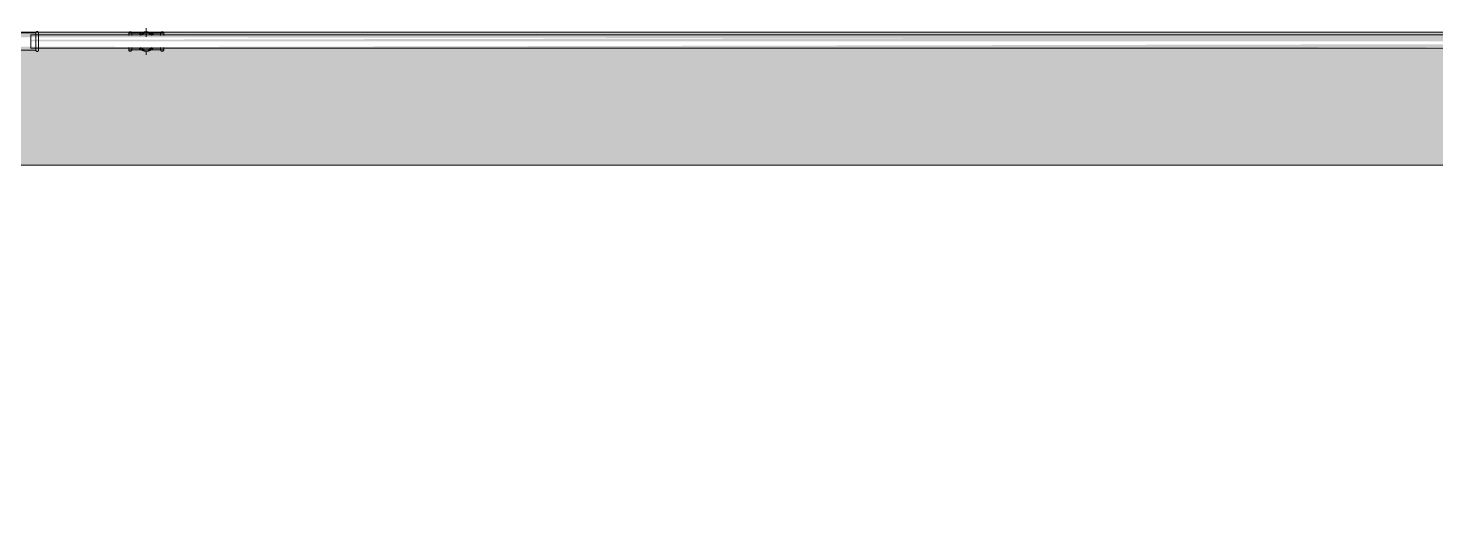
# Model space of a CAD drawing. Header units: metres. Extents: x 147 to 427, y -16 to 162.
# Drawn here: x 322.852 to 325.5, y 106.563 to 107.471 of the extents above; entities that cross this region are included whole.
import ezdxf

# ---------------------------------------------------------------- set-up
doc = ezdxf.new("R2010")
doc.units = ezdxf.units.M
doc.layers.add('1053_ARQ_BASE_MATADOURO_2_dwg', color=7, linetype='Continuous', lineweight=5, true_color=0x767676)
for name, color, linetype, lineweight in [('A-PISO', 7, 'Continuous', 5), ('A-WALL', 7, 'Continuous', 9), ('P-PIPE', 7, 'Continuous', 5), ('P-PIPE-CNTR', 7, 'Continuous', 5)]:
    doc.layers.add(name, color=color, linetype=linetype, lineweight=lineweight)

# ---------------------------------------------------------------- blocks, each defined once
blk = doc.blocks.new('AÇO_Luva - AÇO_Luva-4003606-TÉRREO 1_20 - Dependente 1')
at = {"layer": 'P-PIPE'}
for p, q in [((0.005, 0.0162), (0.034, 0.0162)), ((0.005, 0.0162), (0.005, -0.0162)), ((0.005, 0.0162), (0.005, 0.0115)), ((0.034, 0.0162), (0.034, -0.0162)), ((0.034, 0.0162), (0.034, 0.0115)), ((0.005, -0.0115), (0.005, -0.0162)), ((0.034, -0.0162), (0.005, -0.0162)), ((0.034, -0.0115), (0.034, -0.0162))]:
    blk.add_line(p, q, dxfattribs=at)
at = {"layer": 'P-PIPE', "flags": 128}
for points in [[(0.005, 0.0162), (0.005, 0.0163), (0.005, 0.0164), (0.005, 0.0165), (0.005, 0.0166), (0.005, 0.0167), (0.0049, 0.0168), (0.0049, 0.0169), (0.0049, 0.017), (0.0048, 0.0171), (0.0048, 0.0172), (0.0048, 0.0173), (0.0047, 0.0174), (0.0047, 0.0174), (0.0046, 0.0175), (0.0046, 0.0176), (0.0045, 0.0177), (0.0044, 0.0178), (0.0044, 0.0178), (0.0043, 0.0179), (0.0042, 0.018), (0.0042, 0.0181), (0.0041, 0.0181), (0.004, 0.0182), (0.0039, 0.0182), (0.0039, 0.0183), (0.0038, 0.0184), (0.0037, 0.0184), (0.0036, 0.0185), (0.0035, 0.0185), (0.0034, 0.0185), (0.0033, 0.0186), (0.0032, 0.0186), (0.0031, 0.0186), (0.003, 0.0186), (0.0029, 0.0187), (0.0028, 0.0187), (0.0027, 0.0187), (0.0026, 0.0187), (0.0025, 0.0187), (0.0024, 0.0187), (0.0023, 0.0187), (0.0022, 0.0187), (0.0021, 0.0187), (0.002, 0.0187), (0.0019, 0.0186), (0.0018, 0.0186), (0.0017, 0.0186), (0.0016, 0.0185), (0.0016, 0.0185), (0.0015, 0.0185), (0.0014, 0.0184), (0.0013, 0.0184), (0.0012, 0.0183), (0.0011, 0.0183), (0.001, 0.0182), (0.0009, 0.0182), (0.0009, 0.0181), (0.0008, 0.018), (0.0007, 0.018), (0.0007, 0.0179), (0.0006, 0.0178), (0.0005, 0.0177), (0.0005, 0.0177), (0.0004, 0.0176), (0.0004, 0.0175), (0.0003, 0.0174), (0.0003, 0.0173), (0.0002, 0.0172), (0.0002, 0.0171), (0.0001, 0.017), (0.0001, 0.0169), (0.0001, 0.0168), (0.0001, 0.0167), (0, 0.0167), (0, 0.0166), (0, 0.0165), (0, 0.0164), (0, 0.0163), (0, 0.0162)], [(0, -0.0162), (0, -0.0161), (0, -0.0161), (0, -0.016), (0, -0.0159), (0, -0.0157), (0, -0.0156), (0, -0.0154), (0, -0.0152), (0, -0.0149), (0, -0.0147), (0, -0.0144), (0, -0.0141), (0, -0.0137), (0, -0.0134), (0, -0.013), (0, -0.0126), (0, -0.0122), (0, -0.0117), (0, -0.0113), (0, -0.0108), (0, -0.0103), (0, -0.0098), (0, -0.0093), (0, -0.0088), (0, -0.0082), (0, -0.0076), (0, -0.0071), (0, -0.0065), (0, -0.0059), (0, -0.0053), (0, -0.0046), (0, -0.004), (0, -0.0034), (0, -0.0028), (0, -0.0021), (0, -0.0015), (0, -0.0008), (0, -0.0002), (0, 0.0005), (0, 0.0011), (0, 0.0018), (0, 0.0024), (0, 0.003), (0, 0.0037), (0, 0.0043), (0, 0.0049), (0, 0.0055), (0, 0.0061), (0, 0.0067), (0, 0.0073), (0, 0.0079), (0, 0.0085), (0, 0.009), (0, 0.0095), (0, 0.01), (0, 0.0105), (0, 0.011), (0, 0.0115), (0, 0.0119), (0, 0.0124), (0, 0.0128), (0, 0.0132), (0, 0.0135), (0, 0.0139), (0, 0.0142), (0, 0.0145), (0, 0.0148), (0, 0.015), (0, 0.0153), (0, 0.0155), (0, 0.0156), (0, 0.0158), (0, 0.0159), (0, 0.016), (0, 0.0161), (0, 0.0162), (0, 0.0162)], [(0, 0.0162), (0, 0.0161), (0, 0.0161), (0, 0.016), (0, 0.0159), (0, 0.0157), (0, 0.0156), (0, 0.0154), (0, 0.0152), (0, 0.0149), (0, 0.0147), (0, 0.0144), (0, 0.0141), (0, 0.0137), (0, 0.0134), (0, 0.013), (0, 0.0126), (0, 0.0122)], [(0.005, 0.0162), (0.005, 0.0161), (0.005, 0.0161), (0.005, 0.016), (0.005, 0.0159), (0.005, 0.0157), (0.005, 0.0156), (0.005, 0.0154), (0.005, 0.0152), (0.005, 0.0149), (0.005, 0.0147), (0.005, 0.0144), (0.005, 0.0141), (0.005, 0.0137), (0.005, 0.0134), (0.005, 0.013), (0.005, 0.0126), (0.005, 0.0122), (0.005, 0.0117), (0.005, 0.0113), (0.005, 0.0108), (0.005, 0.0103), (0.005, 0.0098), (0.005, 0.0093), (0.005, 0.0088), (0.005, 0.0082), (0.005, 0.0076), (0.005, 0.0071), (0.005, 0.0065), (0.005, 0.0059), (0.005, 0.0053), (0.005, 0.0046), (0.005, 0.004), (0.005, 0.0034), (0.005, 0.0028), (0.005, 0.0021), (0.005, 0.0015), (0.005, 0.0008), (0.005, 0.0002), (0.005, -0.0005), (0.005, -0.0011), (0.005, -0.0018), (0.005, -0.0024), (0.005, -0.003), (0.005, -0.0037), (0.005, -0.0043), (0.005, -0.0049), (0.005, -0.0055), (0.005, -0.0061), (0.005, -0.0067), (0.005, -0.0073), (0.005, -0.0079), (0.005, -0.0085), (0.005, -0.009), (0.005, -0.0095), (0.005, -0.01), (0.005, -0.0105), (0.005, -0.011), (0.005, -0.0115), (0.005, -0.0119), (0.005, -0.0124), (0.005, -0.0128), (0.005, -0.0132), (0.005, -0.0135), (0.005, -0.0139), (0.005, -0.0142), (0.005, -0.0145), (0.005, -0.0148), (0.005, -0.015), (0.005, -0.0153), (0.005, -0.0155), (0.005, -0.0156), (0.005, -0.0158), (0.005, -0.0159), (0.005, -0.016), (0.005, -0.0161), (0.005, -0.0162), (0.005, -0.0162)], [(0.005, 0.0124), (0.005, 0.0128), (0.005, 0.0132), (0.005, 0.0135), (0.005, 0.0139), (0.005, 0.0142), (0.005, 0.0145), (0.005, 0.0148), (0.005, 0.015), (0.005, 0.0153), (0.005, 0.0155), (0.005, 0.0156), (0.005, 0.0158), (0.005, 0.0159), (0.005, 0.016), (0.005, 0.0161), (0.005, 0.0162), (0.005, 0.0162)], [(0.039, 0.0162), (0.039, 0.0163), (0.039, 0.0164), (0.039, 0.0165), (0.039, 0.0166), (0.039, 0.0167), (0.0389, 0.0168), (0.0389, 0.0169), (0.0389, 0.017), (0.0388, 0.0171), (0.0388, 0.0172), (0.0388, 0.0173), (0.0387, 0.0174), (0.0387, 0.0174), (0.0386, 0.0175), (0.0386, 0.0176), (0.0385, 0.0177), (0.0384, 0.0178), (0.0384, 0.0178), (0.0383, 0.0179), (0.0382, 0.018), (0.0382, 0.0181), (0.0381, 0.0181), (0.038, 0.0182), (0.0379, 0.0182), (0.0379, 0.0183), (0.0378, 0.0184), (0.0377, 0.0184), (0.0376, 0.0185), (0.0375, 0.0185), (0.0374, 0.0185), (0.0373, 0.0186), (0.0372, 0.0186), (0.0371, 0.0186), (0.037, 0.0186), (0.0369, 0.0187), (0.0368, 0.0187), (0.0367, 0.0187), (0.0366, 0.0187), (0.0365, 0.0187), (0.0364, 0.0187), (0.0363, 0.0187), (0.0362, 0.0187), (0.0361, 0.0187), (0.036, 0.0187), (0.0359, 0.0186), (0.0358, 0.0186), (0.0357, 0.0186), (0.0356, 0.0185), (0.0356, 0.0185), (0.0355, 0.0185), (0.0354, 0.0184), (0.0353, 0.0184), (0.0352, 0.0183), (0.0351, 0.0183), (0.035, 0.0182), (0.0349, 0.0182), (0.0349, 0.0181), (0.0348, 0.018), (0.0347, 0.018), (0.0347, 0.0179), (0.0346, 0.0178), (0.0345, 0.0177), (0.0345, 0.0177), (0.0344, 0.0176), (0.0344, 0.0175), (0.0343, 0.0174), (0.0343, 0.0173), (0.0342, 0.0172), (0.0342, 0.0171), (0.0341, 0.017), (0.0341, 0.0169), (0.0341, 0.0168), (0.0341, 0.0167), (0.034, 0.0167), (0.034, 0.0166), (0.034, 0.0165), (0.034, 0.0164), (0.034, 0.0163), (0.034, 0.0162)], [(0.034, -0.0162), (0.034, -0.0161), (0.034, -0.0161), (0.034, -0.016), (0.034, -0.0159), (0.034, -0.0157), (0.034, -0.0156), (0.034, -0.0154), (0.034, -0.0152), (0.034, -0.0149), (0.034, -0.0147), (0.034, -0.0144), (0.034, -0.0141), (0.034, -0.0137), (0.034, -0.0134), (0.034, -0.013), (0.034, -0.0126), (0.034, -0.0122), (0.034, -0.0117), (0.034, -0.0113), (0.034, -0.0108), (0.034, -0.0103), (0.034, -0.0098), (0.034, -0.0093), (0.034, -0.0088), (0.034, -0.0082), (0.034, -0.0076), (0.034, -0.0071), (0.034, -0.0065), (0.034, -0.0059), (0.034, -0.0053), (0.034, -0.0046), (0.034, -0.004), (0.034, -0.0034), (0.034, -0.0028), (0.034, -0.0021), (0.034, -0.0015), (0.034, -0.0008), (0.034, -0.0002), (0.034, 0.0005), (0.034, 0.0011), (0.034, 0.0018), (0.034, 0.0024), (0.034, 0.003), (0.034, 0.0037), (0.034, 0.0043), (0.034, 0.0049), (0.034, 0.0055), (0.034, 0.0061), (0.034, 0.0067), (0.034, 0.0073), (0.034, 0.0079), (0.034, 0.0085), (0.034, 0.009), (0.034, 0.0095), (0.034, 0.01), (0.034, 0.0105), (0.034, 0.011), (0.034, 0.0115), (0.034, 0.0119), (0.034, 0.0124), (0.034, 0.0128), (0.034, 0.0132), (0.034, 0.0135), (0.034, 0.0139), (0.034, 0.0142), (0.034, 0.0145), (0.034, 0.0148), (0.034, 0.015), (0.034, 0.0153), (0.034, 0.0155), (0.034, 0.0156), (0.034, 0.0158), (0.034, 0.0159), (0.034, 0.016), (0.034, 0.0161), (0.034, 0.0162), (0.034, 0.0162)], [(0.034, 0.0162), (0.034, 0.0161), (0.034, 0.0161), (0.034, 0.016), (0.034, 0.0159), (0.034, 0.0157), (0.034, 0.0156), (0.034, 0.0154), (0.034, 0.0152), (0.034, 0.0149), (0.034, 0.0147), (0.034, 0.0144), (0.034, 0.0141), (0.034, 0.0137), (0.034, 0.0134), (0.034, 0.013), (0.034, 0.0126), (0.034, 0.0122)], [(0.039, 0.0162), (0.039, 0.0161), (0.039, 0.0161), (0.039, 0.016), (0.039, 0.0159), (0.039, 0.0157), (0.039, 0.0156), (0.039, 0.0154), (0.039, 0.0152), (0.039, 0.0149), (0.039, 0.0147), (0.039, 0.0144), (0.039, 0.0141), (0.039, 0.0137), (0.039, 0.0134), (0.039, 0.013), (0.039, 0.0126), (0.039, 0.0122), (0.039, 0.0117), (0.039, 0.0113), (0.039, 0.0108), (0.039, 0.0103), (0.039, 0.0098), (0.039, 0.0093), (0.039, 0.0088), (0.039, 0.0082), (0.039, 0.0076), (0.039, 0.0071), (0.039, 0.0065), (0.039, 0.0059), (0.039, 0.0053), (0.039, 0.0046), (0.039, 0.004), (0.039, 0.0034), (0.039, 0.0028), (0.039, 0.0021), (0.039, 0.0015), (0.039, 0.0008), (0.039, 0.0002), (0.039, -0.0005), (0.039, -0.0011), (0.039, -0.0018), (0.039, -0.0024), (0.039, -0.003), (0.039, -0.0037), (0.039, -0.0043), (0.039, -0.0049), (0.039, -0.0055), (0.039, -0.0061), (0.039, -0.0067), (0.039, -0.0073), (0.039, -0.0079), (0.039, -0.0085), (0.039, -0.009), (0.039, -0.0095), (0.039, -0.01), (0.039, -0.0105), (0.039, -0.011), (0.039, -0.0115), (0.039, -0.0119), (0.039, -0.0124), (0.039, -0.0128), (0.039, -0.0132), (0.039, -0.0135), (0.039, -0.0139), (0.039, -0.0142), (0.039, -0.0145), (0.039, -0.0148), (0.039, -0.015), (0.039, -0.0153), (0.039, -0.0155), (0.039, -0.0156), (0.039, -0.0158), (0.039, -0.0159), (0.039, -0.016), (0.039, -0.0161), (0.039, -0.0162), (0.039, -0.0162)], [(0.039, 0.0124), (0.039, 0.0128), (0.039, 0.0132), (0.039, 0.0135), (0.039, 0.0139), (0.039, 0.0142), (0.039, 0.0145), (0.039, 0.0148), (0.039, 0.015), (0.039, 0.0153), (0.039, 0.0155), (0.039, 0.0156), (0.039, 0.0158), (0.039, 0.0159), (0.039, 0.016), (0.039, 0.0161), (0.039, 0.0162), (0.039, 0.0162)], [(0, -0.0124), (0, -0.0128), (0, -0.0132), (0, -0.0135), (0, -0.0139), (0, -0.0142), (0, -0.0145), (0, -0.0148), (0, -0.015), (0, -0.0153), (0, -0.0155), (0, -0.0156), (0, -0.0158), (0, -0.0159), (0, -0.016), (0, -0.0161), (0, -0.0162), (0, -0.0162)], [(0, -0.0162), (0, -0.0163), (0, -0.0164), (0, -0.0165), (0, -0.0166), (0, -0.0167), (0.0001, -0.0168), (0.0001, -0.0169), (0.0001, -0.017), (0.0002, -0.0171), (0.0002, -0.0172), (0.0002, -0.0173), (0.0003, -0.0174), (0.0003, -0.0174), (0.0004, -0.0175), (0.0004, -0.0176), (0.0005, -0.0177), (0.0006, -0.0178), (0.0006, -0.0178), (0.0007, -0.0179), (0.0008, -0.018), (0.0008, -0.0181), (0.0009, -0.0181), (0.001, -0.0182), (0.0011, -0.0182), (0.0011, -0.0183), (0.0012, -0.0184), (0.0013, -0.0184), (0.0014, -0.0185), (0.0015, -0.0185), (0.0016, -0.0185), (0.0017, -0.0186), (0.0018, -0.0186), (0.0019, -0.0186), (0.002, -0.0186), (0.0021, -0.0187), (0.0022, -0.0187), (0.0023, -0.0187), (0.0024, -0.0187), (0.0025, -0.0187), (0.0026, -0.0187), (0.0027, -0.0187), (0.0028, -0.0187), (0.0029, -0.0187), (0.003, -0.0187), (0.0031, -0.0186), (0.0032, -0.0186), (0.0033, -0.0186), (0.0034, -0.0185), (0.0034, -0.0185), (0.0035, -0.0185), (0.0036, -0.0184), (0.0037, -0.0184), (0.0038, -0.0183), (0.0039, -0.0183), (0.004, -0.0182), (0.0041, -0.0182), (0.0041, -0.0181), (0.0042, -0.018), (0.0043, -0.018), (0.0043, -0.0179), (0.0044, -0.0178), (0.0045, -0.0177), (0.0045, -0.0177), (0.0046, -0.0176), (0.0046, -0.0175), (0.0047, -0.0174), (0.0047, -0.0173), (0.0048, -0.0172), (0.0048, -0.0171), (0.0049, -0.017), (0.0049, -0.0169), (0.0049, -0.0168), (0.0049, -0.0167), (0.005, -0.0167), (0.005, -0.0166), (0.005, -0.0165), (0.005, -0.0164), (0.005, -0.0163), (0.005, -0.0162)], [(0.005, -0.0162), (0.005, -0.0161), (0.005, -0.0161), (0.005, -0.016), (0.005, -0.0159), (0.005, -0.0157), (0.005, -0.0156), (0.005, -0.0154), (0.005, -0.0152), (0.005, -0.0149), (0.005, -0.0147), (0.005, -0.0144), (0.005, -0.0141), (0.005, -0.0137), (0.005, -0.0134), (0.005, -0.013), (0.005, -0.0126), (0.005, -0.0122)], [(0.034, -0.0124), (0.034, -0.0128), (0.034, -0.0132), (0.034, -0.0135), (0.034, -0.0139), (0.034, -0.0142), (0.034, -0.0145), (0.034, -0.0148), (0.034, -0.015), (0.034, -0.0153), (0.034, -0.0155), (0.034, -0.0156), (0.034, -0.0158), (0.034, -0.0159), (0.034, -0.016), (0.034, -0.0161), (0.034, -0.0162), (0.034, -0.0162)], [(0.034, -0.0162), (0.034, -0.0163), (0.034, -0.0164), (0.034, -0.0165), (0.034, -0.0166), (0.034, -0.0167), (0.0341, -0.0168), (0.0341, -0.0169), (0.0341, -0.017), (0.0342, -0.0171), (0.0342, -0.0172), (0.0342, -0.0173), (0.0343, -0.0174), (0.0343, -0.0174), (0.0344, -0.0175), (0.0344, -0.0176), (0.0345, -0.0177), (0.0346, -0.0178), (0.0346, -0.0178), (0.0347, -0.0179), (0.0348, -0.018), (0.0348, -0.0181), (0.0349, -0.0181), (0.035, -0.0182), (0.0351, -0.0182), (0.0351, -0.0183), (0.0352, -0.0184), (0.0353, -0.0184), (0.0354, -0.0185), (0.0355, -0.0185), (0.0356, -0.0185), (0.0357, -0.0186), (0.0358, -0.0186), (0.0359, -0.0186), (0.036, -0.0186), (0.0361, -0.0187), (0.0362, -0.0187), (0.0363, -0.0187), (0.0364, -0.0187), (0.0365, -0.0187), (0.0366, -0.0187), (0.0367, -0.0187), (0.0368, -0.0187), (0.0369, -0.0187), (0.037, -0.0187), (0.0371, -0.0186), (0.0372, -0.0186), (0.0373, -0.0186), (0.0374, -0.0185), (0.0374, -0.0185), (0.0375, -0.0185), (0.0376, -0.0184), (0.0377, -0.0184), (0.0378, -0.0183), (0.0379, -0.0183), (0.038, -0.0182), (0.0381, -0.0182), (0.0381, -0.0181), (0.0382, -0.018), (0.0383, -0.018), (0.0383, -0.0179), (0.0384, -0.0178), (0.0385, -0.0177), (0.0385, -0.0177), (0.0386, -0.0176), (0.0386, -0.0175), (0.0387, -0.0174), (0.0387, -0.0173), (0.0388, -0.0172), (0.0388, -0.0171), (0.0389, -0.017), (0.0389, -0.0169), (0.0389, -0.0168), (0.0389, -0.0167), (0.039, -0.0167), (0.039, -0.0166), (0.039, -0.0165), (0.039, -0.0164), (0.039, -0.0163), (0.039, -0.0162)], [(0.039, -0.0162), (0.039, -0.0161), (0.039, -0.0161), (0.039, -0.016), (0.039, -0.0159), (0.039, -0.0157), (0.039, -0.0156), (0.039, -0.0154), (0.039, -0.0152), (0.039, -0.0149), (0.039, -0.0147), (0.039, -0.0144), (0.039, -0.0141), (0.039, -0.0137), (0.039, -0.0134), (0.039, -0.013), (0.039, -0.0126), (0.039, -0.0122)]]:
    blk.add_lwpolyline(points, dxfattribs=at)
blk = doc.blocks.new('1053_ARQ_BASE_MATADOURO_2_dwg-3637054-TÉRREO 1_20 - Dependente 1')
at = {"layer": 'A-PISO', "color": 253, "true_color": 0xaaaaaa, "flags": 128}
blk.add_lwpolyline([(127.1431, 71.0282), (127.1431, 74.0282), (139.8841, 74.0282), (159.5394, 74.0282), (159.5394, 74.2782), (139.8841, 74.2782), (127.1431, 74.2782)], dxfattribs=at)

msp = doc.modelspace()

# ---------------------------------------------------------------- hatches: boundary and pattern name
at = {"layer": 'A-WALL', "true_color": 0xffd4aa, "transparency": 33554483}
h = msp.add_hatch(color=41, dxfattribs=at)
h.paths.add_polyline_path([(308.2761, 107.2142), (327.9314, 107.2142), (327.9314, 107.4642), (308.2761, 107.4642)])
h.paths.add_polyline_path([(327.8954, 107.4297), (327.8816, 107.4527), (327.9018, 107.4553), (327.8953, 107.434)])
h.paths.add_polyline_path([(312.6415, 107.434), (310.1075, 107.4432), (310.1075, 107.459), (312.6415, 107.4497), (312.6415, 107.4344)])
h.paths.add_polyline_path([(324.8865, 107.434), (317.8933, 107.4432), (317.894, 107.459), (327.8719, 107.4497), (327.8719, 107.434), (325.5252, 107.434)])
h.paths.add_polyline_path([(312.7075, 107.434), (312.7075, 107.459), (315.2415, 107.4497), (315.2415, 107.434), (312.7525, 107.434)])
h.paths.add_polyline_path([(315.3075, 107.434), (315.3075, 107.459), (317.855, 107.4497), (317.855, 107.434), (316.5843, 107.434)])
h.paths.add_polyline_path([(309.5594, 107.434), (308.7539, 107.4432), (308.7539, 107.459), (310.0415, 107.4497), (310.0415, 107.434)])
at = {"layer": 'P-PIPE', "true_color": 0xc0c0c0}
for points in [[(327.8719, 107.4465), (327.8719, 107.459), (322.8574, 107.4497), (322.8574, 107.4465), (327.4411, 107.4465)], [(324.8865, 107.434), (327.8719, 107.4432), (327.8719, 107.4465), (322.8574, 107.4357), (322.8574, 107.434), (324.2479, 107.434)]]:
    msp.add_hatch(color=9, dxfattribs=at).paths.add_polyline_path(points)

# ---------------------------------------------------------------- linework, layer by layer
at = {"layer": 'A-WALL', "color": 253, "true_color": 0xaaaaaa}
for p, q in [((327.9314, 107.4642), (308.2761, 107.4642)), ((308.2761, 107.2142), (327.9314, 107.2142))]:
    msp.add_line(p, q, dxfattribs=at)
at = {"layer": 'P-PIPE'}
for p, q in [((327.8719, 107.459), (322.8574, 107.459)), ((322.8574, 107.459), (322.8574, 107.434)), ((323.1075, 107.4622), (323.0415, 107.4622)), ((323.0415, 107.4622), (323.0415, 107.4601)), ((323.0415, 107.4622), (323.0415, 107.4576)), ((323.1075, 107.4622), (323.0415, 107.4622)), ((323.0415, 107.4622), (323.0415, 107.4601)), ((323.0415, 107.4622), (323.0415, 107.4576)), ((323.045, 107.4647), (323.044, 107.4647)), ((323.045, 107.4647), (323.044, 107.4647)), ((323.0475, 107.4622), (323.0475, 107.4576)), ((323.0475, 107.4622), (323.0475, 107.4576)), ((323.1015, 107.4576), (323.1015, 107.4622)), ((323.1015, 107.4576), (323.1015, 107.4622)), ((323.105, 107.4647), (323.104, 107.4647)), ((323.105, 107.4647), (323.104, 107.4647)), ((323.1075, 107.4601), (323.1075, 107.4622)), ((323.1075, 107.4576), (323.1075, 107.4622)), ((323.1075, 107.4601), (323.1075, 107.4622)), ((323.1075, 107.4576), (323.1075, 107.4622)), ((322.8574, 107.434), (327.8719, 107.434)), ((323.0415, 107.4354), (323.0415, 107.4308)), ((323.0415, 107.4354), (323.0415, 107.4308)), ((323.0415, 107.4329), (323.0415, 107.4308)), ((323.0415, 107.4329), (323.0415, 107.4308)), ((323.0415, 107.4308), (323.1075, 107.4308)), ((323.0415, 107.4308), (323.1075, 107.4308)), ((323.0475, 107.4354), (323.0475, 107.4308)), ((323.0475, 107.4354), (323.0475, 107.4308)), ((323.1015, 107.4308), (323.1015, 107.4354)), ((323.1015, 107.4308), (323.1015, 107.4354)), ((323.1075, 107.4308), (323.1075, 107.4354)), ((323.1075, 107.4308), (323.1075, 107.4354)), ((323.1075, 107.4308), (323.1075, 107.4329)), ((323.1075, 107.4308), (323.1075, 107.4329)), ((323.044, 107.4283), (323.045, 107.4283)), ((323.044, 107.4283), (323.045, 107.4283)), ((323.104, 107.4283), (323.105, 107.4283)), ((323.104, 107.4283), (323.105, 107.4283))]:
    msp.add_line(p, q, dxfattribs=at)
at = {"layer": 'P-PIPE', "flags": 128}
for points in [[(323.0415, 107.4622), (323.0415, 107.4623), (323.0415, 107.4624), (323.0415, 107.4625), (323.0415, 107.4626), (323.0415, 107.4627), (323.0415, 107.4628), (323.0416, 107.4629), (323.0416, 107.463), (323.0416, 107.4631), (323.0417, 107.4632), (323.0417, 107.4632), (323.0418, 107.4633), (323.0418, 107.4634), (323.0419, 107.4635), (323.0419, 107.4636), (323.042, 107.4637), (323.042, 107.4638), (323.0421, 107.4638), (323.0422, 107.4639), (323.0422, 107.464), (323.0423, 107.464), (323.0424, 107.4641), (323.0425, 107.4642), (323.0425, 107.4642), (323.0426, 107.4643), (323.0427, 107.4643), (323.0428, 107.4644), (323.0429, 107.4644), (323.043, 107.4645), (323.0431, 107.4645), (323.0432, 107.4645), (323.0433, 107.4646), (323.0434, 107.4646), (323.0435, 107.4646), (323.0436, 107.4646), (323.0437, 107.4647), (323.0438, 107.4647), (323.0439, 107.4647), (323.044, 107.4647), (323.044, 107.4647)], [(323.0415, 107.4622), (323.0415, 107.4623), (323.0415, 107.4624), (323.0415, 107.4625), (323.0415, 107.4626), (323.0415, 107.4627), (323.0415, 107.4628), (323.0416, 107.4629), (323.0416, 107.463), (323.0416, 107.4631), (323.0417, 107.4632), (323.0417, 107.4632), (323.0418, 107.4633), (323.0418, 107.4634), (323.0419, 107.4635), (323.0419, 107.4636), (323.042, 107.4637), (323.042, 107.4638), (323.0421, 107.4638), (323.0422, 107.4639), (323.0422, 107.464), (323.0423, 107.464), (323.0424, 107.4641), (323.0425, 107.4642), (323.0425, 107.4642), (323.0426, 107.4643), (323.0427, 107.4643), (323.0428, 107.4644), (323.0429, 107.4644), (323.043, 107.4645), (323.0431, 107.4645), (323.0432, 107.4645), (323.0433, 107.4646), (323.0434, 107.4646), (323.0435, 107.4646), (323.0436, 107.4646), (323.0437, 107.4647), (323.0438, 107.4647), (323.0439, 107.4647), (323.044, 107.4647), (323.044, 107.4647)], [(323.0415, 107.459), (323.0415, 107.4593), (323.0415, 107.4597), (323.0415, 107.46), (323.0415, 107.4603), (323.0415, 107.4606), (323.0415, 107.4609), (323.0415, 107.4611), (323.0415, 107.4613), (323.0415, 107.4615), (323.0415, 107.4617), (323.0415, 107.4618), (323.0415, 107.462), (323.0415, 107.4621), (323.0415, 107.4621), (323.0415, 107.4622)], [(323.0415, 107.4622), (323.0415, 107.4621), (323.0415, 107.4621), (323.0415, 107.462), (323.0415, 107.4619), (323.0415, 107.4617), (323.0415, 107.4616), (323.0415, 107.4614), (323.0415, 107.4612), (323.0415, 107.4609), (323.0415, 107.4607), (323.0415, 107.4604), (323.0415, 107.4601), (323.0415, 107.4598), (323.0415, 107.4594), (323.0415, 107.4591)], [(323.0415, 107.459), (323.0415, 107.4593), (323.0415, 107.4597), (323.0415, 107.46), (323.0415, 107.4603), (323.0415, 107.4606), (323.0415, 107.4609), (323.0415, 107.4611), (323.0415, 107.4613), (323.0415, 107.4615), (323.0415, 107.4617), (323.0415, 107.4618), (323.0415, 107.462), (323.0415, 107.4621), (323.0415, 107.4621), (323.0415, 107.4622)], [(323.0415, 107.4622), (323.0415, 107.4621), (323.0415, 107.4621), (323.0415, 107.462), (323.0415, 107.4619), (323.0415, 107.4617), (323.0415, 107.4616), (323.0415, 107.4614), (323.0415, 107.4612), (323.0415, 107.4609), (323.0415, 107.4607), (323.0415, 107.4604), (323.0415, 107.4601), (323.0415, 107.4598), (323.0415, 107.4594), (323.0415, 107.4591)], [(323.045, 107.4647), (323.0451, 107.4647), (323.0452, 107.4647), (323.0453, 107.4647), (323.0454, 107.4647), (323.0455, 107.4646), (323.0456, 107.4646), (323.0457, 107.4646), (323.0458, 107.4646), (323.0459, 107.4645), (323.046, 107.4645), (323.046, 107.4644), (323.0461, 107.4644), (323.0462, 107.4644), (323.0463, 107.4643), (323.0464, 107.4642), (323.0465, 107.4642), (323.0465, 107.4641), (323.0466, 107.4641), (323.0467, 107.464), (323.0468, 107.4639), (323.0468, 107.4639), (323.0469, 107.4638), (323.047, 107.4637), (323.047, 107.4636), (323.0471, 107.4635), (323.0471, 107.4634), (323.0472, 107.4634), (323.0472, 107.4633), (323.0473, 107.4632), (323.0473, 107.4631), (323.0473, 107.463), (323.0474, 107.4629), (323.0474, 107.4628), (323.0474, 107.4627), (323.0474, 107.4626), (323.0475, 107.4625), (323.0475, 107.4624), (323.0475, 107.4623), (323.0475, 107.4622), (323.0475, 107.4622)], [(323.045, 107.4647), (323.0451, 107.4647), (323.0452, 107.4647), (323.0453, 107.4647), (323.0454, 107.4647), (323.0455, 107.4646), (323.0456, 107.4646), (323.0457, 107.4646), (323.0458, 107.4646), (323.0459, 107.4645), (323.046, 107.4645), (323.046, 107.4644), (323.0461, 107.4644), (323.0462, 107.4644), (323.0463, 107.4643), (323.0464, 107.4642), (323.0465, 107.4642), (323.0465, 107.4641), (323.0466, 107.4641), (323.0467, 107.464), (323.0468, 107.4639), (323.0468, 107.4639), (323.0469, 107.4638), (323.047, 107.4637), (323.047, 107.4636), (323.0471, 107.4635), (323.0471, 107.4634), (323.0472, 107.4634), (323.0472, 107.4633), (323.0473, 107.4632), (323.0473, 107.4631), (323.0473, 107.463), (323.0474, 107.4629), (323.0474, 107.4628), (323.0474, 107.4627), (323.0474, 107.4626), (323.0475, 107.4625), (323.0475, 107.4624), (323.0475, 107.4623), (323.0475, 107.4622), (323.0475, 107.4622)], [(323.0475, 107.459), (323.0475, 107.4593), (323.0475, 107.4597), (323.0475, 107.46), (323.0475, 107.4603), (323.0475, 107.4606), (323.0475, 107.4609), (323.0475, 107.4611), (323.0475, 107.4613), (323.0475, 107.4615), (323.0475, 107.4617), (323.0475, 107.4618), (323.0475, 107.462), (323.0475, 107.4621), (323.0475, 107.4621), (323.0475, 107.4622)], [(323.0475, 107.4622), (323.0475, 107.4621), (323.0475, 107.4621), (323.0475, 107.462), (323.0475, 107.4619), (323.0475, 107.4617), (323.0475, 107.4616), (323.0475, 107.4614), (323.0475, 107.4612), (323.0475, 107.4609), (323.0475, 107.4607), (323.0475, 107.4604), (323.0475, 107.4601), (323.0475, 107.4598), (323.0475, 107.4594), (323.0475, 107.4591)], [(323.0475, 107.459), (323.0475, 107.4593), (323.0475, 107.4597), (323.0475, 107.46), (323.0475, 107.4603), (323.0475, 107.4606), (323.0475, 107.4609), (323.0475, 107.4611), (323.0475, 107.4613), (323.0475, 107.4615), (323.0475, 107.4617), (323.0475, 107.4618), (323.0475, 107.462), (323.0475, 107.4621), (323.0475, 107.4621), (323.0475, 107.4622)], [(323.0475, 107.4622), (323.0475, 107.4621), (323.0475, 107.4621), (323.0475, 107.462), (323.0475, 107.4619), (323.0475, 107.4617), (323.0475, 107.4616), (323.0475, 107.4614), (323.0475, 107.4612), (323.0475, 107.4609), (323.0475, 107.4607), (323.0475, 107.4604), (323.0475, 107.4601), (323.0475, 107.4598), (323.0475, 107.4594), (323.0475, 107.4591)], [(323.0877, 107.459), (323.0872, 107.4595), (323.0866, 107.46), (323.0861, 107.4605), (323.0855, 107.461), (323.0849, 107.4614), (323.0843, 107.4618), (323.0837, 107.4622), (323.0831, 107.4625), (323.0824, 107.4629), (323.0817, 107.4632), (323.0811, 107.4634), (323.0804, 107.4637), (323.0797, 107.4639), (323.079, 107.4641), (323.0783, 107.4643), (323.0776, 107.4644), (323.0769, 107.4645), (323.0761, 107.4646), (323.0754, 107.4647), (323.0747, 107.4647), (323.0739, 107.4647), (323.0732, 107.4646), (323.0725, 107.4646), (323.0718, 107.4645), (323.0711, 107.4644), (323.0703, 107.4642), (323.0696, 107.464), (323.0689, 107.4638), (323.0683, 107.4636), (323.0676, 107.4633), (323.0669, 107.463), (323.0662, 107.4627), (323.0656, 107.4624), (323.065, 107.462), (323.0644, 107.4616), (323.0638, 107.4612), (323.0632, 107.4608), (323.0626, 107.4603), (323.0621, 107.4598), (323.0616, 107.4593), (323.0611, 107.4588)], [(323.0877, 107.459), (323.0872, 107.4595), (323.0866, 107.46), (323.0861, 107.4605), (323.0855, 107.461), (323.0849, 107.4614), (323.0843, 107.4618), (323.0837, 107.4622), (323.0831, 107.4625), (323.0824, 107.4629), (323.0817, 107.4632), (323.0811, 107.4634), (323.0804, 107.4637), (323.0797, 107.4639), (323.079, 107.4641), (323.0783, 107.4643), (323.0776, 107.4644), (323.0769, 107.4645), (323.0761, 107.4646), (323.0754, 107.4647), (323.0747, 107.4647), (323.0739, 107.4647), (323.0732, 107.4646), (323.0725, 107.4646), (323.0718, 107.4645), (323.0711, 107.4644), (323.0703, 107.4642), (323.0696, 107.464), (323.0689, 107.4638), (323.0683, 107.4636), (323.0676, 107.4633), (323.0669, 107.463), (323.0662, 107.4627), (323.0656, 107.4624), (323.065, 107.462), (323.0644, 107.4616), (323.0638, 107.4612), (323.0632, 107.4608), (323.0626, 107.4603), (323.0621, 107.4598), (323.0616, 107.4593), (323.0611, 107.4588)], [(323.1015, 107.4622), (323.1015, 107.4623), (323.1015, 107.4624), (323.1015, 107.4625), (323.1015, 107.4626), (323.1015, 107.4627), (323.1015, 107.4628), (323.1016, 107.4629), (323.1016, 107.463), (323.1016, 107.4631), (323.1017, 107.4632), (323.1017, 107.4632), (323.1018, 107.4633), (323.1018, 107.4634), (323.1019, 107.4635), (323.1019, 107.4636), (323.102, 107.4637), (323.102, 107.4638), (323.1021, 107.4638), (323.1022, 107.4639), (323.1022, 107.464), (323.1023, 107.464), (323.1024, 107.4641), (323.1025, 107.4642), (323.1025, 107.4642), (323.1026, 107.4643), (323.1027, 107.4643), (323.1028, 107.4644), (323.1029, 107.4644), (323.103, 107.4645), (323.1031, 107.4645), (323.1032, 107.4645), (323.1033, 107.4646), (323.1034, 107.4646), (323.1035, 107.4646), (323.1036, 107.4646), (323.1037, 107.4647), (323.1038, 107.4647), (323.1039, 107.4647), (323.104, 107.4647), (323.104, 107.4647)], [(323.1015, 107.4622), (323.1015, 107.4623), (323.1015, 107.4624), (323.1015, 107.4625), (323.1015, 107.4626), (323.1015, 107.4627), (323.1015, 107.4628), (323.1016, 107.4629), (323.1016, 107.463), (323.1016, 107.4631), (323.1017, 107.4632), (323.1017, 107.4632), (323.1018, 107.4633), (323.1018, 107.4634), (323.1019, 107.4635), (323.1019, 107.4636), (323.102, 107.4637), (323.102, 107.4638), (323.1021, 107.4638), (323.1022, 107.4639), (323.1022, 107.464), (323.1023, 107.464), (323.1024, 107.4641), (323.1025, 107.4642), (323.1025, 107.4642), (323.1026, 107.4643), (323.1027, 107.4643), (323.1028, 107.4644), (323.1029, 107.4644), (323.103, 107.4645), (323.1031, 107.4645), (323.1032, 107.4645), (323.1033, 107.4646), (323.1034, 107.4646), (323.1035, 107.4646), (323.1036, 107.4646), (323.1037, 107.4647), (323.1038, 107.4647), (323.1039, 107.4647), (323.104, 107.4647), (323.104, 107.4647)], [(323.1015, 107.459), (323.1015, 107.4593), (323.1015, 107.4597), (323.1015, 107.46), (323.1015, 107.4603), (323.1015, 107.4606), (323.1015, 107.4609), (323.1015, 107.4611), (323.1015, 107.4613), (323.1015, 107.4615), (323.1015, 107.4617), (323.1015, 107.4618), (323.1015, 107.462), (323.1015, 107.4621), (323.1015, 107.4621), (323.1015, 107.4622)], [(323.1015, 107.4622), (323.1015, 107.4621), (323.1015, 107.4621), (323.1015, 107.462), (323.1015, 107.4619), (323.1015, 107.4617), (323.1015, 107.4616), (323.1015, 107.4614), (323.1015, 107.4612), (323.1015, 107.4609), (323.1015, 107.4607), (323.1015, 107.4604), (323.1015, 107.4601), (323.1015, 107.4598), (323.1015, 107.4594), (323.1015, 107.4591)], [(323.1015, 107.459), (323.1015, 107.4593), (323.1015, 107.4597), (323.1015, 107.46), (323.1015, 107.4603), (323.1015, 107.4606), (323.1015, 107.4609), (323.1015, 107.4611), (323.1015, 107.4613), (323.1015, 107.4615), (323.1015, 107.4617), (323.1015, 107.4618), (323.1015, 107.462), (323.1015, 107.4621), (323.1015, 107.4621), (323.1015, 107.4622)], [(323.1015, 107.4622), (323.1015, 107.4621), (323.1015, 107.4621), (323.1015, 107.462), (323.1015, 107.4619), (323.1015, 107.4617), (323.1015, 107.4616), (323.1015, 107.4614), (323.1015, 107.4612), (323.1015, 107.4609), (323.1015, 107.4607), (323.1015, 107.4604), (323.1015, 107.4601), (323.1015, 107.4598), (323.1015, 107.4594), (323.1015, 107.4591)], [(323.105, 107.4647), (323.1051, 107.4647), (323.1052, 107.4647), (323.1053, 107.4647), (323.1054, 107.4647), (323.1055, 107.4646), (323.1056, 107.4646), (323.1057, 107.4646), (323.1058, 107.4646), (323.1059, 107.4645), (323.106, 107.4645), (323.106, 107.4644), (323.1061, 107.4644), (323.1062, 107.4644), (323.1063, 107.4643), (323.1064, 107.4642), (323.1065, 107.4642), (323.1065, 107.4641), (323.1066, 107.4641), (323.1067, 107.464), (323.1068, 107.4639), (323.1068, 107.4639), (323.1069, 107.4638), (323.107, 107.4637), (323.107, 107.4636), (323.1071, 107.4635), (323.1071, 107.4634), (323.1072, 107.4634), (323.1072, 107.4633), (323.1073, 107.4632), (323.1073, 107.4631), (323.1073, 107.463), (323.1074, 107.4629), (323.1074, 107.4628), (323.1074, 107.4627), (323.1074, 107.4626), (323.1075, 107.4625), (323.1075, 107.4624), (323.1075, 107.4623), (323.1075, 107.4622), (323.1075, 107.4622)], [(323.105, 107.4647), (323.1051, 107.4647), (323.1052, 107.4647), (323.1053, 107.4647), (323.1054, 107.4647), (323.1055, 107.4646), (323.1056, 107.4646), (323.1057, 107.4646), (323.1058, 107.4646), (323.1059, 107.4645), (323.106, 107.4645), (323.106, 107.4644), (323.1061, 107.4644), (323.1062, 107.4644), (323.1063, 107.4643), (323.1064, 107.4642), (323.1065, 107.4642), (323.1065, 107.4641), (323.1066, 107.4641), (323.1067, 107.464), (323.1068, 107.4639), (323.1068, 107.4639), (323.1069, 107.4638), (323.107, 107.4637), (323.107, 107.4636), (323.1071, 107.4635), (323.1071, 107.4634), (323.1072, 107.4634), (323.1072, 107.4633), (323.1073, 107.4632), (323.1073, 107.4631), (323.1073, 107.463), (323.1074, 107.4629), (323.1074, 107.4628), (323.1074, 107.4627), (323.1074, 107.4626), (323.1075, 107.4625), (323.1075, 107.4624), (323.1075, 107.4623), (323.1075, 107.4622), (323.1075, 107.4622)], [(323.1075, 107.459), (323.1075, 107.4593), (323.1075, 107.4597), (323.1075, 107.46), (323.1075, 107.4603), (323.1075, 107.4606), (323.1075, 107.4609), (323.1075, 107.4611), (323.1075, 107.4613), (323.1075, 107.4615), (323.1075, 107.4617), (323.1075, 107.4618), (323.1075, 107.462), (323.1075, 107.4621), (323.1075, 107.4621), (323.1075, 107.4622)], [(323.1075, 107.4622), (323.1075, 107.4621), (323.1075, 107.4621), (323.1075, 107.462), (323.1075, 107.4619), (323.1075, 107.4617), (323.1075, 107.4616), (323.1075, 107.4614), (323.1075, 107.4612), (323.1075, 107.4609), (323.1075, 107.4607), (323.1075, 107.4604), (323.1075, 107.4601), (323.1075, 107.4598), (323.1075, 107.4594), (323.1075, 107.4591)], [(323.1075, 107.459), (323.1075, 107.4593), (323.1075, 107.4597), (323.1075, 107.46), (323.1075, 107.4603), (323.1075, 107.4606), (323.1075, 107.4609), (323.1075, 107.4611), (323.1075, 107.4613), (323.1075, 107.4615), (323.1075, 107.4617), (323.1075, 107.4618), (323.1075, 107.462), (323.1075, 107.4621), (323.1075, 107.4621), (323.1075, 107.4622)], [(323.1075, 107.4622), (323.1075, 107.4621), (323.1075, 107.4621), (323.1075, 107.462), (323.1075, 107.4619), (323.1075, 107.4617), (323.1075, 107.4616), (323.1075, 107.4614), (323.1075, 107.4612), (323.1075, 107.4609), (323.1075, 107.4607), (323.1075, 107.4604), (323.1075, 107.4601), (323.1075, 107.4598), (323.1075, 107.4594), (323.1075, 107.4591)], [(323.0415, 107.434), (323.0415, 107.4336), (323.0415, 107.4333), (323.0415, 107.4329), (323.0415, 107.4326), (323.0415, 107.4324), (323.0415, 107.4321), (323.0415, 107.4319), (323.0415, 107.4316), (323.0415, 107.4314), (323.0415, 107.4313), (323.0415, 107.4311), (323.0415, 107.431), (323.0415, 107.4309), (323.0415, 107.4308), (323.0415, 107.4308)], [(323.0415, 107.434), (323.0415, 107.4336), (323.0415, 107.4333), (323.0415, 107.4329), (323.0415, 107.4326), (323.0415, 107.4324), (323.0415, 107.4321), (323.0415, 107.4319), (323.0415, 107.4316), (323.0415, 107.4314), (323.0415, 107.4313), (323.0415, 107.4311), (323.0415, 107.431), (323.0415, 107.4309), (323.0415, 107.4308), (323.0415, 107.4308)], [(323.0415, 107.4308), (323.0415, 107.4308), (323.0415, 107.4309), (323.0415, 107.431), (323.0415, 107.4311), (323.0415, 107.4312), (323.0415, 107.4314), (323.0415, 107.4316), (323.0415, 107.4318), (323.0415, 107.432), (323.0415, 107.4323), (323.0415, 107.4326), (323.0415, 107.4329), (323.0415, 107.4332), (323.0415, 107.4335), (323.0415, 107.4339)], [(323.0415, 107.4308), (323.0415, 107.4308), (323.0415, 107.4309), (323.0415, 107.431), (323.0415, 107.4311), (323.0415, 107.4312), (323.0415, 107.4314), (323.0415, 107.4316), (323.0415, 107.4318), (323.0415, 107.432), (323.0415, 107.4323), (323.0415, 107.4326), (323.0415, 107.4329), (323.0415, 107.4332), (323.0415, 107.4335), (323.0415, 107.4339)], [(323.044, 107.4283), (323.0439, 107.4283), (323.0438, 107.4283), (323.0437, 107.4283), (323.0436, 107.4283), (323.0435, 107.4283), (323.0434, 107.4284), (323.0433, 107.4284), (323.0432, 107.4284), (323.0431, 107.4284), (323.043, 107.4285), (323.0429, 107.4285), (323.0428, 107.4286), (323.0427, 107.4286), (323.0426, 107.4287), (323.0426, 107.4287), (323.0425, 107.4288), (323.0424, 107.4288), (323.0423, 107.4289), (323.0423, 107.429), (323.0422, 107.429), (323.0421, 107.4291), (323.0421, 107.4292), (323.042, 107.4293), (323.0419, 107.4294), (323.0419, 107.4294), (323.0418, 107.4295), (323.0418, 107.4296), (323.0417, 107.4297), (323.0417, 107.4298), (323.0416, 107.4299), (323.0416, 107.43), (323.0416, 107.4301), (323.0416, 107.4302), (323.0415, 107.4303), (323.0415, 107.4304), (323.0415, 107.4305), (323.0415, 107.4306), (323.0415, 107.4307), (323.0415, 107.4308), (323.0415, 107.4308)], [(323.044, 107.4283), (323.0439, 107.4283), (323.0438, 107.4283), (323.0437, 107.4283), (323.0436, 107.4283), (323.0435, 107.4283), (323.0434, 107.4284), (323.0433, 107.4284), (323.0432, 107.4284), (323.0431, 107.4284), (323.043, 107.4285), (323.0429, 107.4285), (323.0428, 107.4286), (323.0427, 107.4286), (323.0426, 107.4287), (323.0426, 107.4287), (323.0425, 107.4288), (323.0424, 107.4288), (323.0423, 107.4289), (323.0423, 107.429), (323.0422, 107.429), (323.0421, 107.4291), (323.0421, 107.4292), (323.042, 107.4293), (323.0419, 107.4294), (323.0419, 107.4294), (323.0418, 107.4295), (323.0418, 107.4296), (323.0417, 107.4297), (323.0417, 107.4298), (323.0416, 107.4299), (323.0416, 107.43), (323.0416, 107.4301), (323.0416, 107.4302), (323.0415, 107.4303), (323.0415, 107.4304), (323.0415, 107.4305), (323.0415, 107.4306), (323.0415, 107.4307), (323.0415, 107.4308), (323.0415, 107.4308)], [(323.0475, 107.4308), (323.0475, 107.4307), (323.0475, 107.4306), (323.0475, 107.4305), (323.0474, 107.4304), (323.0474, 107.4303), (323.0474, 107.4302), (323.0474, 107.4301), (323.0474, 107.43), (323.0473, 107.4299), (323.0473, 107.4298), (323.0472, 107.4297), (323.0472, 107.4296), (323.0471, 107.4295), (323.0471, 107.4295), (323.047, 107.4294), (323.047, 107.4293), (323.0469, 107.4292), (323.0469, 107.4291), (323.0468, 107.4291), (323.0467, 107.429), (323.0466, 107.4289), (323.0466, 107.4289), (323.0465, 107.4288), (323.0464, 107.4287), (323.0463, 107.4287), (323.0462, 107.4286), (323.0462, 107.4286), (323.0461, 107.4285), (323.046, 107.4285), (323.0459, 107.4285), (323.0458, 107.4284), (323.0457, 107.4284), (323.0456, 107.4284), (323.0455, 107.4283), (323.0454, 107.4283), (323.0453, 107.4283), (323.0452, 107.4283), (323.0451, 107.4283), (323.045, 107.4283), (323.045, 107.4283)], [(323.0475, 107.4308), (323.0475, 107.4307), (323.0475, 107.4306), (323.0475, 107.4305), (323.0474, 107.4304), (323.0474, 107.4303), (323.0474, 107.4302), (323.0474, 107.4301), (323.0474, 107.43), (323.0473, 107.4299), (323.0473, 107.4298), (323.0472, 107.4297), (323.0472, 107.4296), (323.0471, 107.4295), (323.0471, 107.4295), (323.047, 107.4294), (323.047, 107.4293), (323.0469, 107.4292), (323.0469, 107.4291), (323.0468, 107.4291), (323.0467, 107.429), (323.0466, 107.4289), (323.0466, 107.4289), (323.0465, 107.4288), (323.0464, 107.4287), (323.0463, 107.4287), (323.0462, 107.4286), (323.0462, 107.4286), (323.0461, 107.4285), (323.046, 107.4285), (323.0459, 107.4285), (323.0458, 107.4284), (323.0457, 107.4284), (323.0456, 107.4284), (323.0455, 107.4283), (323.0454, 107.4283), (323.0453, 107.4283), (323.0452, 107.4283), (323.0451, 107.4283), (323.045, 107.4283), (323.045, 107.4283)], [(323.0475, 107.434), (323.0475, 107.4336), (323.0475, 107.4333), (323.0475, 107.4329), (323.0475, 107.4326), (323.0475, 107.4324), (323.0475, 107.4321), (323.0475, 107.4319), (323.0475, 107.4316), (323.0475, 107.4314), (323.0475, 107.4313), (323.0475, 107.4311), (323.0475, 107.431), (323.0475, 107.4309), (323.0475, 107.4308), (323.0475, 107.4308)], [(323.0475, 107.434), (323.0475, 107.4336), (323.0475, 107.4333), (323.0475, 107.4329), (323.0475, 107.4326), (323.0475, 107.4324), (323.0475, 107.4321), (323.0475, 107.4319), (323.0475, 107.4316), (323.0475, 107.4314), (323.0475, 107.4313), (323.0475, 107.4311), (323.0475, 107.431), (323.0475, 107.4309), (323.0475, 107.4308), (323.0475, 107.4308)], [(323.0475, 107.4308), (323.0475, 107.4308), (323.0475, 107.4309), (323.0475, 107.431), (323.0475, 107.4311), (323.0475, 107.4312), (323.0475, 107.4314), (323.0475, 107.4316), (323.0475, 107.4318), (323.0475, 107.432), (323.0475, 107.4323), (323.0475, 107.4326), (323.0475, 107.4329), (323.0475, 107.4332), (323.0475, 107.4335), (323.0475, 107.4339)], [(323.0475, 107.4308), (323.0475, 107.4308), (323.0475, 107.4309), (323.0475, 107.431), (323.0475, 107.4311), (323.0475, 107.4312), (323.0475, 107.4314), (323.0475, 107.4316), (323.0475, 107.4318), (323.0475, 107.432), (323.0475, 107.4323), (323.0475, 107.4326), (323.0475, 107.4329), (323.0475, 107.4332), (323.0475, 107.4335), (323.0475, 107.4339)], [(323.0613, 107.4339), (323.0618, 107.4334), (323.0623, 107.4329), (323.0629, 107.4325), (323.0635, 107.432), (323.064, 107.4316), (323.0646, 107.4312), (323.0653, 107.4308), (323.0659, 107.4304), (323.0665, 107.4301), (323.0672, 107.4298), (323.0679, 107.4295), (323.0686, 107.4293), (323.0693, 107.429), (323.07, 107.4289), (323.0707, 107.4287), (323.0714, 107.4285), (323.0721, 107.4284), (323.0728, 107.4284), (323.0736, 107.4283), (323.0743, 107.4283), (323.075, 107.4283), (323.0757, 107.4283), (323.0765, 107.4284), (323.0772, 107.4285), (323.0779, 107.4286), (323.0786, 107.4288), (323.0793, 107.4289), (323.08, 107.4291), (323.0807, 107.4294), (323.0814, 107.4296), (323.0821, 107.4299), (323.0827, 107.4303), (323.0833, 107.4306), (323.084, 107.431), (323.0846, 107.4314), (323.0852, 107.4318), (323.0858, 107.4322), (323.0863, 107.4327), (323.0869, 107.4332), (323.0874, 107.4337), (323.0879, 107.4342)], [(323.0613, 107.4339), (323.0618, 107.4334), (323.0623, 107.4329), (323.0629, 107.4325), (323.0635, 107.432), (323.064, 107.4316), (323.0646, 107.4312), (323.0653, 107.4308), (323.0659, 107.4304), (323.0665, 107.4301), (323.0672, 107.4298), (323.0679, 107.4295), (323.0686, 107.4293), (323.0693, 107.429), (323.07, 107.4289), (323.0707, 107.4287), (323.0714, 107.4285), (323.0721, 107.4284), (323.0728, 107.4284), (323.0736, 107.4283), (323.0743, 107.4283), (323.075, 107.4283), (323.0757, 107.4283), (323.0765, 107.4284), (323.0772, 107.4285), (323.0779, 107.4286), (323.0786, 107.4288), (323.0793, 107.4289), (323.08, 107.4291), (323.0807, 107.4294), (323.0814, 107.4296), (323.0821, 107.4299), (323.0827, 107.4303), (323.0833, 107.4306), (323.084, 107.431), (323.0846, 107.4314), (323.0852, 107.4318), (323.0858, 107.4322), (323.0863, 107.4327), (323.0869, 107.4332), (323.0874, 107.4337), (323.0879, 107.4342)], [(323.1015, 107.434), (323.1015, 107.4336), (323.1015, 107.4333), (323.1015, 107.4329), (323.1015, 107.4326), (323.1015, 107.4324), (323.1015, 107.4321), (323.1015, 107.4319), (323.1015, 107.4316), (323.1015, 107.4314), (323.1015, 107.4313), (323.1015, 107.4311), (323.1015, 107.431), (323.1015, 107.4309), (323.1015, 107.4308), (323.1015, 107.4308)], [(323.1015, 107.434), (323.1015, 107.4336), (323.1015, 107.4333), (323.1015, 107.4329), (323.1015, 107.4326), (323.1015, 107.4324), (323.1015, 107.4321), (323.1015, 107.4319), (323.1015, 107.4316), (323.1015, 107.4314), (323.1015, 107.4313), (323.1015, 107.4311), (323.1015, 107.431), (323.1015, 107.4309), (323.1015, 107.4308), (323.1015, 107.4308)], [(323.1015, 107.4308), (323.1015, 107.4308), (323.1015, 107.4309), (323.1015, 107.431), (323.1015, 107.4311), (323.1015, 107.4312), (323.1015, 107.4314), (323.1015, 107.4316), (323.1015, 107.4318), (323.1015, 107.432), (323.1015, 107.4323), (323.1015, 107.4326), (323.1015, 107.4329), (323.1015, 107.4332), (323.1015, 107.4335), (323.1015, 107.4339)], [(323.1015, 107.4308), (323.1015, 107.4308), (323.1015, 107.4309), (323.1015, 107.431), (323.1015, 107.4311), (323.1015, 107.4312), (323.1015, 107.4314), (323.1015, 107.4316), (323.1015, 107.4318), (323.1015, 107.432), (323.1015, 107.4323), (323.1015, 107.4326), (323.1015, 107.4329), (323.1015, 107.4332), (323.1015, 107.4335), (323.1015, 107.4339)], [(323.104, 107.4283), (323.1039, 107.4283), (323.1038, 107.4283), (323.1037, 107.4283), (323.1036, 107.4283), (323.1035, 107.4283), (323.1034, 107.4284), (323.1033, 107.4284), (323.1032, 107.4284), (323.1031, 107.4284), (323.103, 107.4285), (323.1029, 107.4285), (323.1028, 107.4286), (323.1027, 107.4286), (323.1026, 107.4287), (323.1026, 107.4287), (323.1025, 107.4288), (323.1024, 107.4288), (323.1023, 107.4289), (323.1023, 107.429), (323.1022, 107.429), (323.1021, 107.4291), (323.1021, 107.4292), (323.102, 107.4293), (323.1019, 107.4294), (323.1019, 107.4294), (323.1018, 107.4295), (323.1018, 107.4296), (323.1017, 107.4297), (323.1017, 107.4298), (323.1016, 107.4299), (323.1016, 107.43), (323.1016, 107.4301), (323.1016, 107.4302), (323.1015, 107.4303), (323.1015, 107.4304), (323.1015, 107.4305), (323.1015, 107.4306), (323.1015, 107.4307), (323.1015, 107.4308), (323.1015, 107.4308)], [(323.104, 107.4283), (323.1039, 107.4283), (323.1038, 107.4283), (323.1037, 107.4283), (323.1036, 107.4283), (323.1035, 107.4283), (323.1034, 107.4284), (323.1033, 107.4284), (323.1032, 107.4284), (323.1031, 107.4284), (323.103, 107.4285), (323.1029, 107.4285), (323.1028, 107.4286), (323.1027, 107.4286), (323.1026, 107.4287), (323.1026, 107.4287), (323.1025, 107.4288), (323.1024, 107.4288), (323.1023, 107.4289), (323.1023, 107.429), (323.1022, 107.429), (323.1021, 107.4291), (323.1021, 107.4292), (323.102, 107.4293), (323.1019, 107.4294), (323.1019, 107.4294), (323.1018, 107.4295), (323.1018, 107.4296), (323.1017, 107.4297), (323.1017, 107.4298), (323.1016, 107.4299), (323.1016, 107.43), (323.1016, 107.4301), (323.1016, 107.4302), (323.1015, 107.4303), (323.1015, 107.4304), (323.1015, 107.4305), (323.1015, 107.4306), (323.1015, 107.4307), (323.1015, 107.4308), (323.1015, 107.4308)], [(323.1075, 107.4308), (323.1075, 107.4307), (323.1075, 107.4306), (323.1075, 107.4305), (323.1074, 107.4304), (323.1074, 107.4303), (323.1074, 107.4302), (323.1074, 107.4301), (323.1074, 107.43), (323.1073, 107.4299), (323.1073, 107.4298), (323.1072, 107.4297), (323.1072, 107.4296), (323.1071, 107.4295), (323.1071, 107.4295), (323.107, 107.4294), (323.107, 107.4293), (323.1069, 107.4292), (323.1069, 107.4291), (323.1068, 107.4291), (323.1067, 107.429), (323.1066, 107.4289), (323.1066, 107.4289), (323.1065, 107.4288), (323.1064, 107.4287), (323.1063, 107.4287), (323.1062, 107.4286), (323.1062, 107.4286), (323.1061, 107.4285), (323.106, 107.4285), (323.1059, 107.4285), (323.1058, 107.4284), (323.1057, 107.4284), (323.1056, 107.4284), (323.1055, 107.4283), (323.1054, 107.4283), (323.1053, 107.4283), (323.1052, 107.4283), (323.1051, 107.4283), (323.105, 107.4283), (323.105, 107.4283)], [(323.1075, 107.4308), (323.1075, 107.4307), (323.1075, 107.4306), (323.1075, 107.4305), (323.1074, 107.4304), (323.1074, 107.4303), (323.1074, 107.4302), (323.1074, 107.4301), (323.1074, 107.43), (323.1073, 107.4299), (323.1073, 107.4298), (323.1072, 107.4297), (323.1072, 107.4296), (323.1071, 107.4295), (323.1071, 107.4295), (323.107, 107.4294), (323.107, 107.4293), (323.1069, 107.4292), (323.1069, 107.4291), (323.1068, 107.4291), (323.1067, 107.429), (323.1066, 107.4289), (323.1066, 107.4289), (323.1065, 107.4288), (323.1064, 107.4287), (323.1063, 107.4287), (323.1062, 107.4286), (323.1062, 107.4286), (323.1061, 107.4285), (323.106, 107.4285), (323.1059, 107.4285), (323.1058, 107.4284), (323.1057, 107.4284), (323.1056, 107.4284), (323.1055, 107.4283), (323.1054, 107.4283), (323.1053, 107.4283), (323.1052, 107.4283), (323.1051, 107.4283), (323.105, 107.4283), (323.105, 107.4283)], [(323.1075, 107.434), (323.1075, 107.4336), (323.1075, 107.4333), (323.1075, 107.4329), (323.1075, 107.4326), (323.1075, 107.4324), (323.1075, 107.4321), (323.1075, 107.4319), (323.1075, 107.4316), (323.1075, 107.4314), (323.1075, 107.4313), (323.1075, 107.4311), (323.1075, 107.431), (323.1075, 107.4309), (323.1075, 107.4308), (323.1075, 107.4308)], [(323.1075, 107.434), (323.1075, 107.4336), (323.1075, 107.4333), (323.1075, 107.4329), (323.1075, 107.4326), (323.1075, 107.4324), (323.1075, 107.4321), (323.1075, 107.4319), (323.1075, 107.4316), (323.1075, 107.4314), (323.1075, 107.4313), (323.1075, 107.4311), (323.1075, 107.431), (323.1075, 107.4309), (323.1075, 107.4308), (323.1075, 107.4308)], [(323.1075, 107.4308), (323.1075, 107.4308), (323.1075, 107.4309), (323.1075, 107.431), (323.1075, 107.4311), (323.1075, 107.4312), (323.1075, 107.4314), (323.1075, 107.4316), (323.1075, 107.4318), (323.1075, 107.432), (323.1075, 107.4323), (323.1075, 107.4326), (323.1075, 107.4329), (323.1075, 107.4332), (323.1075, 107.4335), (323.1075, 107.4339)], [(323.1075, 107.4308), (323.1075, 107.4308), (323.1075, 107.4309), (323.1075, 107.431), (323.1075, 107.4311), (323.1075, 107.4312), (323.1075, 107.4314), (323.1075, 107.4316), (323.1075, 107.4318), (323.1075, 107.432), (323.1075, 107.4323), (323.1075, 107.4326), (323.1075, 107.4329), (323.1075, 107.4332), (323.1075, 107.4335), (323.1075, 107.4339)]]:
    msp.add_lwpolyline(points, dxfattribs=at)
at = {"layer": 'P-PIPE'}
for start, end in [(45, 135), (45, 135), (45, 135), (45, 135), (60, 120), (60, 120), (225, 315), (225, 315), (225, 315), (225, 315), (240, 300), (240, 300)]:
    msp.add_arc((323.0745, 107.4465), 0.0157, start, end, dxfattribs=at)
at = {"layer": 'P-PIPE-CNTR'}
for p, q in [((323.0745, 107.4552), (323.0745, 107.4715)), ((323.0745, 107.4215), (323.0745, 107.4274))]:
    msp.add_line(p, q, dxfattribs=at)

# ---------------------------------------------------------------- block references
at = {"layer": '1053_ARQ_BASE_MATADOURO_2_dwg', "color": 253, "true_color": 0xaaaaaa}
msp.add_blockref('1053_ARQ_BASE_MATADOURO_2_dwg-3637054-TÉRREO 1_20 - Dependente 1', (168.392, 33.186), dxfattribs=at)
at = {"layer": 'P-PIPE', "extrusion": (0, 0, -1)}
msp.add_blockref('AÇO_Luva - AÇO_Luva-4003606-TÉRREO 1_20 - Dependente 1', (-322.8719, 107.4465), dxfattribs=at)

doc.saveas('drawing.dxf')
